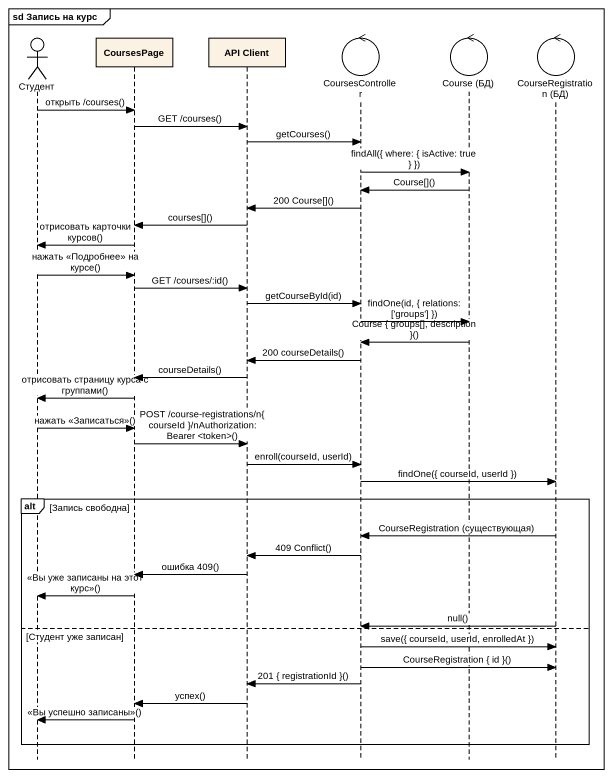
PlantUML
@startuml
mainframe sd Запись на курс
hide footbox
actor Студент
participant CoursesPage
participant "API Client" as API_Client
control CoursesController
control "Course (БД)" as Course_БД
control "CourseRegistration (БД)" as CourseRegistration_БД

Студент -> CoursesPage : открыть /courses()
CoursesPage -> API_Client : GET /courses()
API_Client -> CoursesController : getCourses()
CoursesController -> Course_БД : findAll({ where: { isActive: true } })
Course_БД -> CoursesController : Course[]()
CoursesController -> API_Client : 200 Course[]()
API_Client -> CoursesPage : courses[]()
CoursesPage -> Студент : отрисовать карточки курсов()
Студент -> CoursesPage : нажать <<Подробнее>> на курсе()
CoursesPage -> API_Client : GET /courses/:id()
API_Client -> CoursesController : getCourseById(id)
CoursesController -> Course_БД : findOne(id, { relations: ['groups'] })
Course_БД -> CoursesController : Course { groups[], description }()
CoursesController -> API_Client : 200 courseDetails()
API_Client -> CoursesPage : courseDetails()
CoursesPage -> Студент : отрисовать страницу курса с группами()
Студент -> CoursesPage : нажать <<Записаться>>()
CoursesPage -> API_Client : POST /course-registrations/n{ courseId }/nAuthorization: Bearer <token>()
API_Client -> CoursesController : enroll(courseId, userId)
CoursesController -> CourseRegistration_БД : findOne({ courseId, userId })
alt Запись свободна
  CourseRegistration_БД -> CoursesController : CourseRegistration (существующая)
  CoursesController -> API_Client : 409 Conflict()
  API_Client -> CoursesPage : ошибка 409()
  CoursesPage -> Студент : <<Вы уже записаны на этот курс>>()
  CourseRegistration_БД -> CoursesController : null()
else Студент уже записан
  CoursesController -> CourseRegistration_БД : save({ courseId, userId, enrolledAt })
  CoursesController -> CourseRegistration_БД : CourseRegistration { id }()
  CoursesController -> API_Client : 201 { registrationId }()
  API_Client -> CoursesPage : успех()
  CoursesPage -> Студент : <<Вы успешно записаны>>()
end
@enduml
